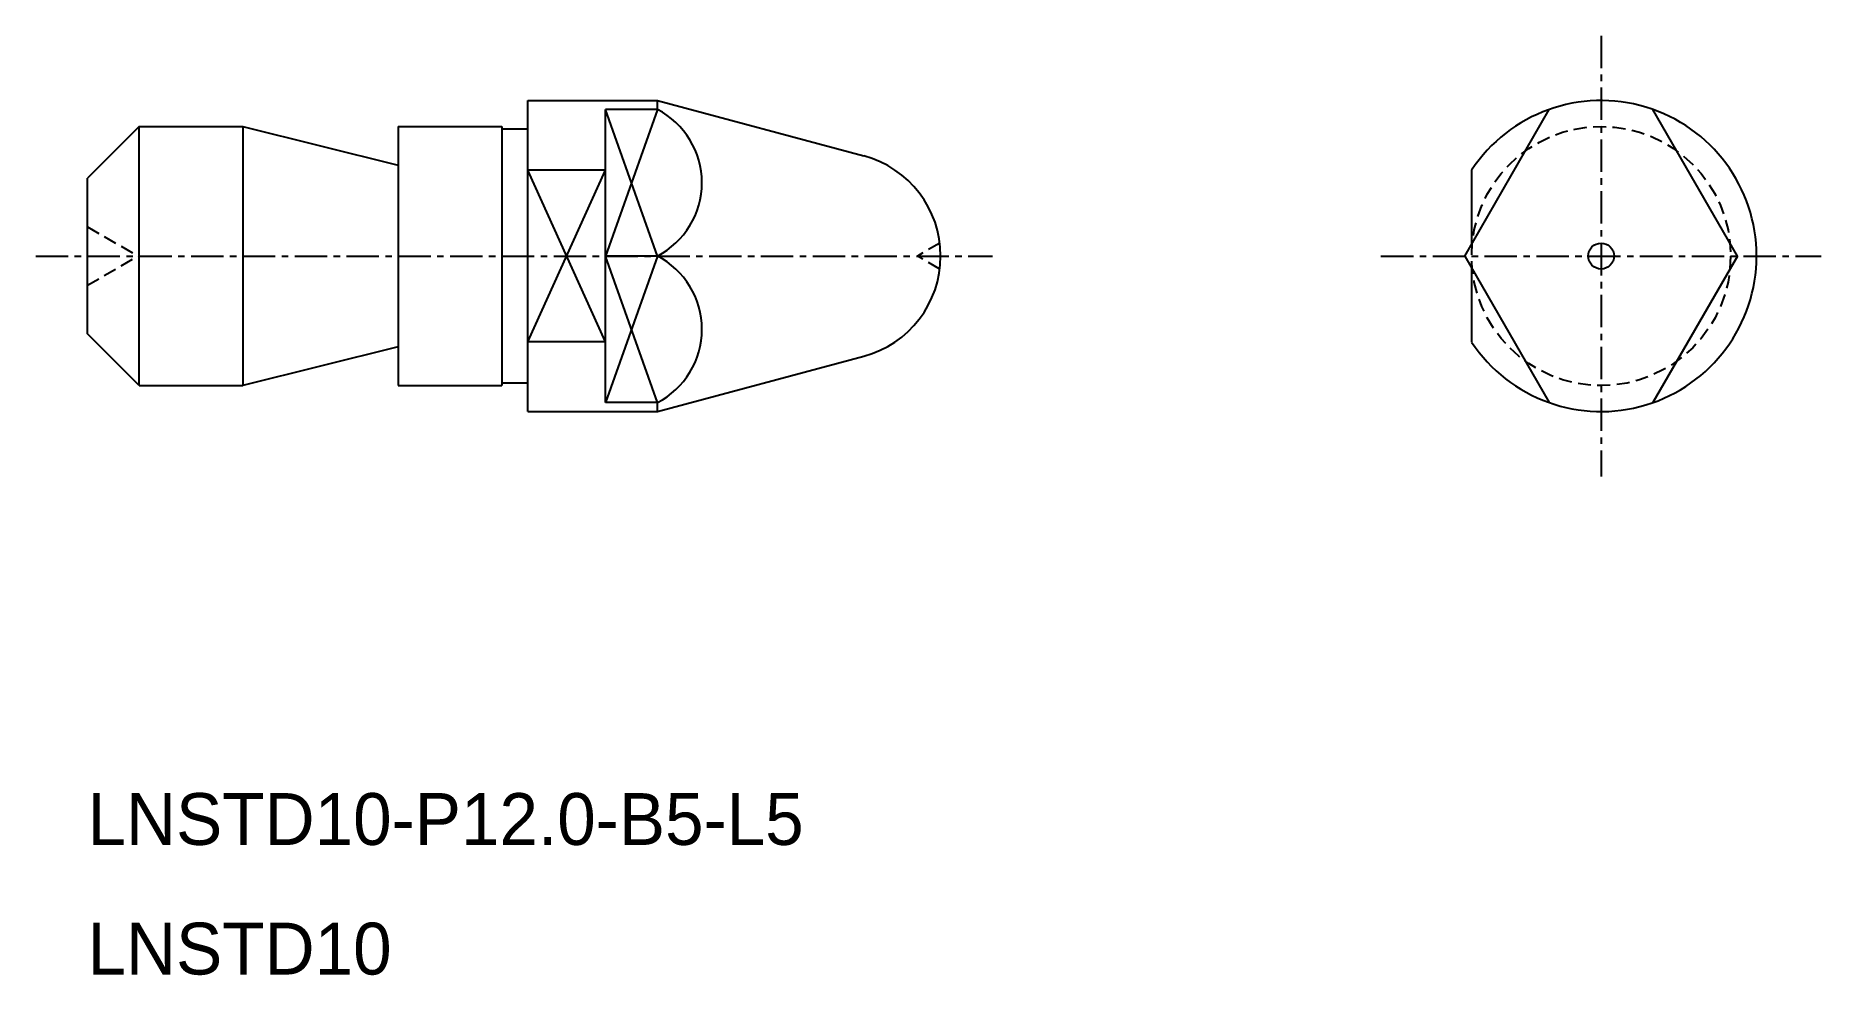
# Model space of a CAD drawing. Extents: x -1747.8 to -1678.9, y -727.4 to -691.2.
import ezdxf

# ---------------------------------------------------------------- set-up
doc = ezdxf.new("R2010")
doc.units = 0
doc.linetypes.add('CENTER', pattern=[2, 1.25, -0.25, 0.25, -0.25])
doc.linetypes.add('DASHED', pattern=[0.75, 0.5, -0.25])
doc.layers.get('0').update_dxf_attribs({"linetype": 'CONTINUOUS'})
doc.layers.add('CENTER', color=1, linetype='CENTER')

msp = doc.modelspace()

# ---------------------------------------------------------------- linework, layer by layer
at = {"color": 7, "linetype": 'CONTINUOUS'}
for p, q in [((-1728.788, -693.66), (-1723.788, -693.66)), ((-1728.788, -705.66), (-1728.788, -693.66)), ((-1725.788, -705.317), (-1725.788, -694.003)), ((-1723.788, -694.003), (-1725.788, -694.003)), ((-1723.788, -694.003), (-1723.788, -693.66)), ((-1723.788, -694.003), (-1723.788, -693.66)), ((-1723.788, -693.66), (-1715.815, -695.796)), ((-1743.788, -694.66), (-1745.788, -696.66)), ((-1743.788, -694.66), (-1739.788, -694.66)), ((-1739.788, -694.66), (-1739.788, -704.66)), ((-1739.788, -694.66), (-1733.788, -696.16)), ((-1733.788, -694.66), (-1733.788, -704.66)), ((-1733.788, -694.66), (-1729.788, -694.66)), ((-1729.788, -694.66), (-1729.788, -704.66)), ((-1745.788, -702.66), (-1745.788, -696.66)), ((-1725.788, -696.343), (-1728.788, -696.343)), ((-1723.788, -699.66), (-1725.788, -699.66)), ((-1743.788, -704.66), (-1745.788, -702.66)), ((-1733.788, -703.16), (-1739.788, -704.66)), ((-1725.788, -702.976), (-1728.788, -702.976)), ((-1723.788, -705.66), (-1715.815, -703.524)), ((-1743.788, -704.66), (-1739.788, -704.66)), ((-1733.788, -704.66), (-1729.788, -704.66)), ((-1728.788, -705.66), (-1723.788, -705.66)), ((-1723.788, -705.317), (-1725.788, -705.317)), ((-1723.788, -705.66), (-1723.788, -705.317)), ((-1723.788, -705.66), (-1723.788, -705.317))]:
    msp.add_line(p, q, dxfattribs=at)
at = {"color": 3, "linetype": 'CONTINUOUS'}
for p, q in [((-1723.788, -694.003), (-1725.788, -699.66)), ((-1723.788, -699.66), (-1725.788, -694.003)), ((-1725.788, -702.976), (-1728.788, -696.343)), ((-1728.788, -702.976), (-1725.788, -696.343)), ((-1723.788, -699.66), (-1725.788, -705.317)), ((-1723.788, -705.317), (-1725.788, -699.66))]:
    msp.add_line(p, q, dxfattribs=at)
at = {"color": 3, "linetype": 'DASHED'}
for p, q in [((-1745.788, -698.535), (-1743.839, -699.66)), ((-1745.788, -700.785), (-1743.839, -699.66)), ((-1712.882, -699.16), (-1713.748, -699.66)), ((-1712.882, -700.16), (-1713.748, -699.66))]:
    msp.add_line(p, q, dxfattribs=at)
at = {"color": 7, "linetype": 'CONTINUOUS'}
for points in [[(-1728.788, -694.76), (-1729.788, -694.76)], [(-1728.788, -704.56), (-1729.788, -704.56)]]:
    msp.add_lwpolyline(points, dxfattribs=at)
at = {"color": 3, "linetype": 'DASHED'}
msp.add_circle((-1687.35, -699.66), 5, dxfattribs=at)
for centre in [(-1725.253, -696.831), (-1725.253, -702.488)]:
    msp.add_arc(centre, 3.186, 297.39011, 62.60989)
at = {"color": 7, "linetype": 'CONTINUOUS'}
msp.add_arc((-1716.85, -699.66), 4, 285, 75, dxfattribs=at)
at = {"layer": 'CENTER', "color": 1, "linetype": 'CENTER'}
for p, q in [((-1687.35, -691.16), (-1687.35, -708.16)), ((-1747.788, -699.66), (-1710.85, -699.66)), ((-1695.85, -699.66), (-1678.85, -699.66))]:
    msp.add_line(p, q, dxfattribs=at)
at = {"layer": 'CENTER', "color": 7, "linetype": 'CONTINUOUS'}
for p, q in [((-1692.616, -699.66), (-1689.35, -694.003)), ((-1682.084, -699.66), (-1685.35, -694.003)), ((-1743.788, -704.66), (-1743.788, -694.66)), ((-1692.35, -696.343), (-1692.35, -699.199)), ((-1692.616, -699.66), (-1689.35, -705.317)), ((-1682.084, -699.66), (-1685.35, -705.317)), ((-1692.35, -700.121), (-1692.35, -702.976))]:
    msp.add_line(p, q, dxfattribs=at)
msp.add_circle((-1687.35, -699.66), 0.5, dxfattribs=at)
msp.add_arc((-1687.35, -699.66), 6, 213.55731, 146.44269, dxfattribs=at)

# ---------------------------------------------------------------- texts
at = {"color": 7, "linetype": 'CONTINUOUS'}
for s, p in [('LNSTD10-P12.0-B5-L5', (-1745.788, -722.381)), ('LNSTD10', (-1745.788, -727.381))]:
    msp.add_text(s, height=2, dxfattribs=at).set_placement(p)

doc.saveas('drawing.dxf')
